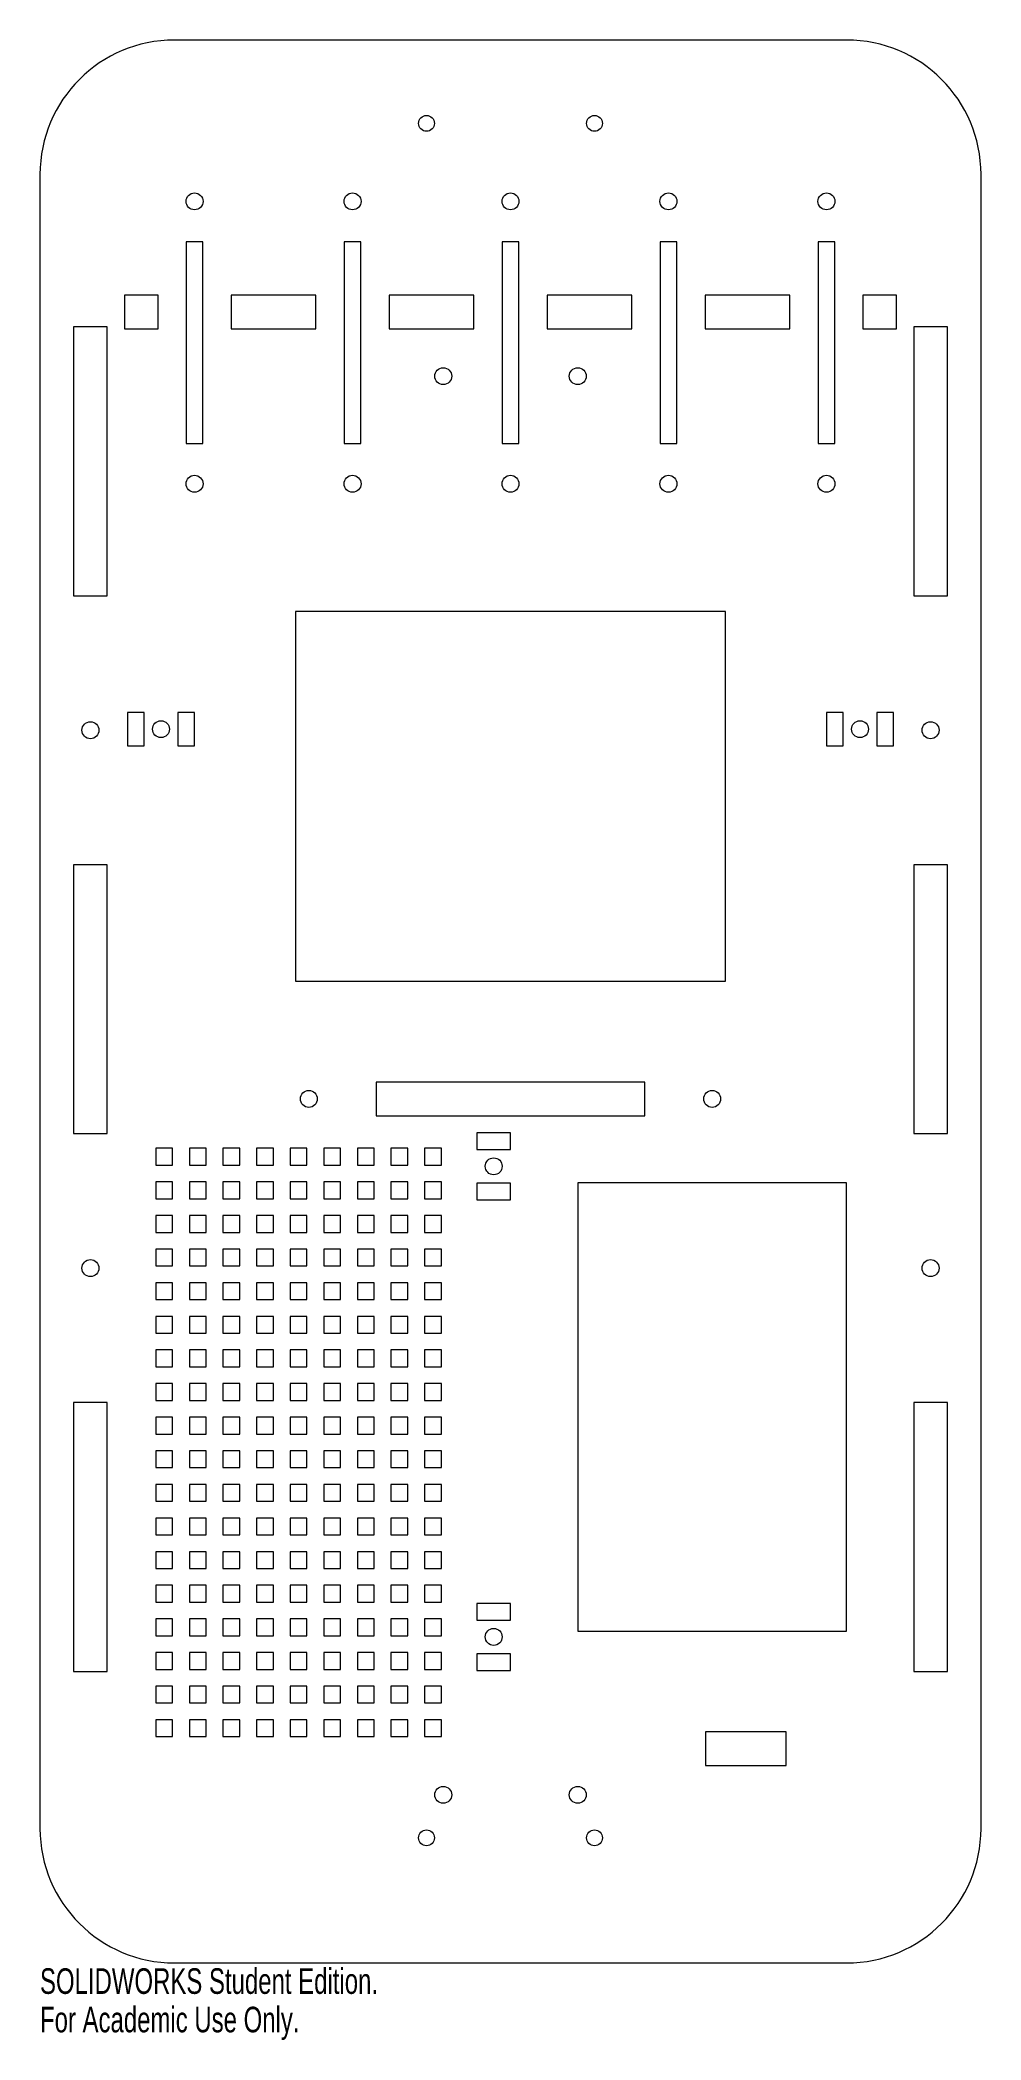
# Model space of a CAD drawing. Header units: inches. Extents: x -3.5 to 3.5, y -7.7 to 7.2.
import ezdxf

# ---------------------------------------------------------------- set-up
doc = ezdxf.new("R2010")
doc.units = ezdxf.units.IN
doc.header["$MEASUREMENT"] = 0
doc.styles.add('SLDTEXTSTYLE0', font='TXT', dxfattribs={"width": 0.7})

msp = doc.modelspace()

# ---------------------------------------------------------------- linework, layer by layer
at = {"color": 7, "linetype": 'Continuous', "lineweight": 15}
for p, q in [((2.5, 7.15), (-2.5, 7.15)), ((-3.5, 6.15), (-3.5, -6.15)), ((3.5, -6.15), (3.5, 6.15)), ((-2.413, 5.65), (-2.413, 4.15)), ((-2.288, 5.65), (-2.413, 5.65)), ((-2.288, 4.15), (-2.288, 5.65)), ((-1.238, 5.65), (-1.238, 4.15)), ((-1.113, 5.65), (-1.238, 5.65)), ((-1.113, 4.15), (-1.113, 5.65)), ((-0.063, 5.65), (-0.063, 4.15)), ((0.063, 5.65), (-0.063, 5.65)), ((0.063, 4.15), (0.063, 5.65)), ((1.113, 5.65), (1.113, 4.15)), ((1.238, 5.65), (1.113, 5.65)), ((1.238, 4.15), (1.238, 5.65)), ((2.288, 5.65), (2.288, 4.15)), ((2.413, 5.65), (2.288, 5.65)), ((2.413, 4.15), (2.413, 5.65)), ((-2.872, 5.252), (-2.872, 5.002)), ((-2.622, 5.252), (-2.872, 5.252)), ((-2.622, 5.002), (-2.622, 5.252)), ((-1.447, 5.252), (-2.078, 5.252)), ((-2.078, 5.252), (-2.078, 5.002)), ((-1.447, 5.002), (-1.447, 5.252)), ((-0.272, 5.252), (-0.903, 5.252)), ((-0.903, 5.252), (-0.903, 5.002)), ((-0.272, 5.002), (-0.272, 5.252)), ((0.903, 5.252), (0.272, 5.252)), ((0.272, 5.252), (0.272, 5.002)), ((0.903, 5.002), (0.903, 5.252)), ((1.447, 5.252), (1.447, 5.002)), ((2.078, 5.252), (1.447, 5.252)), ((2.078, 5.002), (2.078, 5.252)), ((2.622, 5.252), (2.622, 5.002)), ((2.872, 5.252), (2.622, 5.252)), ((2.872, 5.002), (2.872, 5.252)), ((-3.25, 5.017), (-3.25, 3.017)), ((-3, 5.017), (-3.25, 5.017)), ((-3, 3.017), (-3, 5.017)), ((-2.872, 5.002), (-2.622, 5.002)), ((-2.078, 5.002), (-1.447, 5.002)), ((-0.903, 5.002), (-0.272, 5.002)), ((0.272, 5.002), (0.903, 5.002)), ((1.447, 5.002), (2.078, 5.002)), ((2.622, 5.002), (2.872, 5.002)), ((3, 5.017), (3, 3.017)), ((3.25, 5.017), (3, 5.017)), ((3.25, 3.017), (3.25, 5.017)), ((-2.413, 4.15), (-2.288, 4.15)), ((-1.238, 4.15), (-1.113, 4.15)), ((-0.063, 4.15), (0.063, 4.15)), ((1.113, 4.15), (1.238, 4.15)), ((2.288, 4.15), (2.413, 4.15)), ((-3.25, 3.017), (-3, 3.017)), ((3, 3.017), (3.25, 3.017)), ((-1.6, 2.9), (-1.6, 0.15)), ((1.6, 2.9), (-1.6, 2.9)), ((1.6, 0.15), (1.6, 2.9)), ((-2.85, 2.15), (-2.85, 1.9)), ((-2.725, 2.15), (-2.85, 2.15)), ((-2.725, 1.9), (-2.725, 2.15)), ((-2.475, 2.15), (-2.475, 1.9)), ((-2.35, 2.15), (-2.475, 2.15)), ((-2.35, 1.9), (-2.35, 2.15)), ((2.475, 2.15), (2.35, 2.15)), ((2.35, 2.15), (2.35, 1.9)), ((2.475, 1.9), (2.475, 2.15)), ((2.85, 2.15), (2.725, 2.15)), ((2.725, 2.15), (2.725, 1.9)), ((2.85, 1.9), (2.85, 2.15)), ((-2.85, 1.9), (-2.725, 1.9)), ((-2.475, 1.9), (-2.35, 1.9)), ((2.35, 1.9), (2.475, 1.9)), ((2.725, 1.9), (2.85, 1.9)), ((-3.25, 1.017), (-3.25, -0.983)), ((-3, 1.017), (-3.25, 1.017)), ((-3, -0.983), (-3, 1.017)), ((3, 1.017), (3, -0.983)), ((3.25, 1.017), (3, 1.017)), ((3.25, -0.983), (3.25, 1.017)), ((-1.6, 0.15), (1.6, 0.15)), ((-1, -0.6), (-1, -0.85)), ((1, -0.6), (-1, -0.6)), ((1, -0.85), (1, -0.6)), ((-1, -0.85), (1, -0.85)), ((-3.25, -0.983), (-3, -0.983)), ((-0.25, -0.976), (-0.25, -1.101)), ((0, -0.976), (-0.25, -0.976)), ((0, -1.101), (0, -0.976)), ((3, -0.983), (3.25, -0.983)), ((-2.639, -1.092), (-2.639, -1.217)), ((-2.514, -1.092), (-2.639, -1.092)), ((-2.514, -1.217), (-2.514, -1.092)), ((-2.264, -1.092), (-2.389, -1.092)), ((-2.389, -1.092), (-2.389, -1.217)), ((-2.264, -1.217), (-2.264, -1.092)), ((-2.014, -1.092), (-2.139, -1.092)), ((-2.139, -1.092), (-2.139, -1.217)), ((-2.014, -1.217), (-2.014, -1.092)), ((-1.764, -1.092), (-1.889, -1.092)), ((-1.889, -1.092), (-1.889, -1.217)), ((-1.764, -1.217), (-1.764, -1.092)), ((-1.514, -1.092), (-1.639, -1.092)), ((-1.639, -1.092), (-1.639, -1.217)), ((-1.514, -1.217), (-1.514, -1.092)), ((-1.264, -1.092), (-1.389, -1.092)), ((-1.389, -1.092), (-1.389, -1.217)), ((-1.264, -1.217), (-1.264, -1.092)), ((-1.014, -1.092), (-1.139, -1.092)), ((-1.139, -1.092), (-1.139, -1.217)), ((-1.014, -1.217), (-1.014, -1.092)), ((-0.764, -1.092), (-0.889, -1.092)), ((-0.889, -1.092), (-0.889, -1.217)), ((-0.764, -1.217), (-0.764, -1.092)), ((-0.514, -1.092), (-0.639, -1.092)), ((-0.639, -1.092), (-0.639, -1.217)), ((-0.514, -1.217), (-0.514, -1.092)), ((-0.25, -1.101), (0, -1.101)), ((-2.639, -1.217), (-2.514, -1.217)), ((-2.389, -1.217), (-2.264, -1.217)), ((-2.139, -1.217), (-2.014, -1.217)), ((-1.889, -1.217), (-1.764, -1.217)), ((-1.639, -1.217), (-1.514, -1.217)), ((-1.389, -1.217), (-1.264, -1.217)), ((-1.139, -1.217), (-1.014, -1.217)), ((-0.889, -1.217), (-0.764, -1.217)), ((-0.639, -1.217), (-0.514, -1.217)), ((-2.514, -1.342), (-2.639, -1.342)), ((-2.639, -1.342), (-2.639, -1.467)), ((-2.639, -1.467), (-2.514, -1.467)), ((-2.514, -1.467), (-2.514, -1.342)), ((-2.264, -1.342), (-2.389, -1.342)), ((-2.389, -1.342), (-2.389, -1.467)), ((-2.389, -1.467), (-2.264, -1.467)), ((-2.264, -1.467), (-2.264, -1.342)), ((-2.014, -1.342), (-2.139, -1.342)), ((-2.139, -1.342), (-2.139, -1.467)), ((-2.139, -1.467), (-2.014, -1.467)), ((-2.014, -1.467), (-2.014, -1.342)), ((-1.764, -1.342), (-1.889, -1.342)), ((-1.889, -1.342), (-1.889, -1.467)), ((-1.889, -1.467), (-1.764, -1.467)), ((-1.764, -1.467), (-1.764, -1.342)), ((-1.514, -1.342), (-1.639, -1.342)), ((-1.639, -1.342), (-1.639, -1.467)), ((-1.639, -1.467), (-1.514, -1.467)), ((-1.514, -1.467), (-1.514, -1.342)), ((-1.264, -1.342), (-1.389, -1.342)), ((-1.389, -1.342), (-1.389, -1.467)), ((-1.389, -1.467), (-1.264, -1.467)), ((-1.264, -1.467), (-1.264, -1.342)), ((-1.014, -1.342), (-1.139, -1.342)), ((-1.139, -1.342), (-1.139, -1.467)), ((-1.139, -1.467), (-1.014, -1.467)), ((-1.014, -1.467), (-1.014, -1.342)), ((-0.764, -1.342), (-0.889, -1.342)), ((-0.889, -1.342), (-0.889, -1.467)), ((-0.889, -1.467), (-0.764, -1.467)), ((-0.764, -1.467), (-0.764, -1.342)), ((-0.514, -1.342), (-0.639, -1.342)), ((-0.639, -1.342), (-0.639, -1.467)), ((-0.639, -1.467), (-0.514, -1.467)), ((-0.514, -1.467), (-0.514, -1.342)), ((-0.25, -1.351), (-0.25, -1.476)), ((0, -1.351), (-0.25, -1.351)), ((-0.25, -1.476), (0, -1.476)), ((0, -1.476), (0, -1.351)), ((0.5, -1.35), (0.5, -4.682)), ((2.5, -1.35), (0.5, -1.35)), ((2.5, -4.682), (2.5, -1.35)), ((-2.514, -1.592), (-2.639, -1.592)), ((-2.639, -1.592), (-2.639, -1.717)), ((-2.514, -1.717), (-2.514, -1.592)), ((-2.264, -1.592), (-2.389, -1.592)), ((-2.389, -1.592), (-2.389, -1.717)), ((-2.264, -1.717), (-2.264, -1.592)), ((-2.014, -1.592), (-2.139, -1.592)), ((-2.139, -1.592), (-2.139, -1.717)), ((-2.014, -1.717), (-2.014, -1.592)), ((-1.764, -1.592), (-1.889, -1.592)), ((-1.889, -1.592), (-1.889, -1.717)), ((-1.764, -1.717), (-1.764, -1.592)), ((-1.514, -1.592), (-1.639, -1.592)), ((-1.639, -1.592), (-1.639, -1.717)), ((-1.514, -1.717), (-1.514, -1.592)), ((-1.264, -1.592), (-1.389, -1.592)), ((-1.389, -1.592), (-1.389, -1.717)), ((-1.264, -1.717), (-1.264, -1.592)), ((-1.014, -1.592), (-1.139, -1.592)), ((-1.139, -1.592), (-1.139, -1.717)), ((-1.014, -1.717), (-1.014, -1.592)), ((-0.764, -1.592), (-0.889, -1.592)), ((-0.889, -1.592), (-0.889, -1.717)), ((-0.764, -1.717), (-0.764, -1.592)), ((-0.514, -1.592), (-0.639, -1.592)), ((-0.639, -1.592), (-0.639, -1.717)), ((-0.514, -1.717), (-0.514, -1.592)), ((-2.639, -1.717), (-2.514, -1.717)), ((-2.389, -1.717), (-2.264, -1.717)), ((-2.139, -1.717), (-2.014, -1.717)), ((-1.889, -1.717), (-1.764, -1.717)), ((-1.639, -1.717), (-1.514, -1.717)), ((-1.389, -1.717), (-1.264, -1.717)), ((-1.139, -1.717), (-1.014, -1.717)), ((-0.889, -1.717), (-0.764, -1.717)), ((-0.639, -1.717), (-0.514, -1.717)), ((-2.514, -1.842), (-2.639, -1.842)), ((-2.639, -1.842), (-2.639, -1.967)), ((-2.514, -1.967), (-2.514, -1.842)), ((-2.264, -1.842), (-2.389, -1.842)), ((-2.389, -1.842), (-2.389, -1.967)), ((-2.264, -1.967), (-2.264, -1.842)), ((-2.014, -1.842), (-2.139, -1.842)), ((-2.139, -1.842), (-2.139, -1.967)), ((-2.014, -1.967), (-2.014, -1.842)), ((-1.764, -1.842), (-1.889, -1.842)), ((-1.889, -1.842), (-1.889, -1.967)), ((-1.764, -1.967), (-1.764, -1.842)), ((-1.514, -1.842), (-1.639, -1.842)), ((-1.639, -1.842), (-1.639, -1.967)), ((-1.514, -1.967), (-1.514, -1.842)), ((-1.264, -1.842), (-1.389, -1.842)), ((-1.389, -1.842), (-1.389, -1.967)), ((-1.264, -1.967), (-1.264, -1.842)), ((-1.014, -1.842), (-1.139, -1.842)), ((-1.139, -1.842), (-1.139, -1.967)), ((-1.014, -1.967), (-1.014, -1.842)), ((-0.764, -1.842), (-0.889, -1.842)), ((-0.889, -1.842), (-0.889, -1.967)), ((-0.764, -1.967), (-0.764, -1.842)), ((-0.514, -1.842), (-0.639, -1.842)), ((-0.639, -1.842), (-0.639, -1.967)), ((-0.514, -1.967), (-0.514, -1.842)), ((-2.639, -1.967), (-2.514, -1.967)), ((-2.389, -1.967), (-2.264, -1.967)), ((-2.139, -1.967), (-2.014, -1.967)), ((-1.889, -1.967), (-1.764, -1.967)), ((-1.639, -1.967), (-1.514, -1.967)), ((-1.389, -1.967), (-1.264, -1.967)), ((-1.139, -1.967), (-1.014, -1.967)), ((-0.889, -1.967), (-0.764, -1.967)), ((-0.639, -1.967), (-0.514, -1.967)), ((-2.514, -2.092), (-2.639, -2.092)), ((-2.639, -2.092), (-2.639, -2.217)), ((-2.639, -2.217), (-2.514, -2.217)), ((-2.514, -2.217), (-2.514, -2.092)), ((-2.264, -2.092), (-2.389, -2.092)), ((-2.389, -2.092), (-2.389, -2.217)), ((-2.389, -2.217), (-2.264, -2.217)), ((-2.264, -2.217), (-2.264, -2.092)), ((-2.014, -2.092), (-2.139, -2.092)), ((-2.139, -2.092), (-2.139, -2.217)), ((-2.139, -2.217), (-2.014, -2.217)), ((-2.014, -2.217), (-2.014, -2.092)), ((-1.764, -2.092), (-1.889, -2.092)), ((-1.889, -2.092), (-1.889, -2.217)), ((-1.889, -2.217), (-1.764, -2.217)), ((-1.764, -2.217), (-1.764, -2.092)), ((-1.514, -2.092), (-1.639, -2.092)), ((-1.639, -2.092), (-1.639, -2.217)), ((-1.639, -2.217), (-1.514, -2.217)), ((-1.514, -2.217), (-1.514, -2.092)), ((-1.264, -2.092), (-1.389, -2.092)), ((-1.389, -2.092), (-1.389, -2.217)), ((-1.389, -2.217), (-1.264, -2.217)), ((-1.264, -2.217), (-1.264, -2.092)), ((-1.014, -2.092), (-1.139, -2.092)), ((-1.139, -2.092), (-1.139, -2.217)), ((-1.139, -2.217), (-1.014, -2.217)), ((-1.014, -2.217), (-1.014, -2.092)), ((-0.764, -2.092), (-0.889, -2.092)), ((-0.889, -2.092), (-0.889, -2.217)), ((-0.889, -2.217), (-0.764, -2.217)), ((-0.764, -2.217), (-0.764, -2.092)), ((-0.514, -2.092), (-0.639, -2.092)), ((-0.639, -2.092), (-0.639, -2.217)), ((-0.639, -2.217), (-0.514, -2.217)), ((-0.514, -2.217), (-0.514, -2.092)), ((-2.514, -2.342), (-2.639, -2.342)), ((-2.639, -2.342), (-2.639, -2.467)), ((-2.514, -2.467), (-2.514, -2.342)), ((-2.264, -2.342), (-2.389, -2.342)), ((-2.389, -2.342), (-2.389, -2.467)), ((-2.264, -2.467), (-2.264, -2.342)), ((-2.014, -2.342), (-2.139, -2.342)), ((-2.139, -2.342), (-2.139, -2.467)), ((-2.014, -2.467), (-2.014, -2.342)), ((-1.764, -2.342), (-1.889, -2.342)), ((-1.889, -2.342), (-1.889, -2.467)), ((-1.764, -2.467), (-1.764, -2.342)), ((-1.514, -2.342), (-1.639, -2.342)), ((-1.639, -2.342), (-1.639, -2.467)), ((-1.514, -2.467), (-1.514, -2.342)), ((-1.264, -2.342), (-1.389, -2.342)), ((-1.389, -2.342), (-1.389, -2.467)), ((-1.264, -2.467), (-1.264, -2.342)), ((-1.014, -2.342), (-1.139, -2.342)), ((-1.139, -2.342), (-1.139, -2.467)), ((-1.014, -2.467), (-1.014, -2.342)), ((-0.764, -2.342), (-0.889, -2.342)), ((-0.889, -2.342), (-0.889, -2.467)), ((-0.764, -2.467), (-0.764, -2.342)), ((-0.514, -2.342), (-0.639, -2.342)), ((-0.639, -2.342), (-0.639, -2.467)), ((-0.514, -2.467), (-0.514, -2.342)), ((-2.639, -2.467), (-2.514, -2.467)), ((-2.389, -2.467), (-2.264, -2.467)), ((-2.139, -2.467), (-2.014, -2.467)), ((-1.889, -2.467), (-1.764, -2.467)), ((-1.639, -2.467), (-1.514, -2.467)), ((-1.389, -2.467), (-1.264, -2.467)), ((-1.139, -2.467), (-1.014, -2.467)), ((-0.889, -2.467), (-0.764, -2.467)), ((-0.639, -2.467), (-0.514, -2.467)), ((-2.514, -2.592), (-2.639, -2.592)), ((-2.639, -2.592), (-2.639, -2.717)), ((-2.514, -2.717), (-2.514, -2.592)), ((-2.264, -2.592), (-2.389, -2.592)), ((-2.389, -2.592), (-2.389, -2.717)), ((-2.264, -2.717), (-2.264, -2.592)), ((-2.014, -2.592), (-2.139, -2.592)), ((-2.139, -2.592), (-2.139, -2.717)), ((-2.014, -2.717), (-2.014, -2.592)), ((-1.764, -2.592), (-1.889, -2.592)), ((-1.889, -2.592), (-1.889, -2.717)), ((-1.764, -2.717), (-1.764, -2.592)), ((-1.514, -2.592), (-1.639, -2.592)), ((-1.639, -2.592), (-1.639, -2.717)), ((-1.514, -2.717), (-1.514, -2.592)), ((-1.264, -2.592), (-1.389, -2.592)), ((-1.389, -2.592), (-1.389, -2.717)), ((-1.264, -2.717), (-1.264, -2.592)), ((-1.014, -2.592), (-1.139, -2.592)), ((-1.139, -2.592), (-1.139, -2.717)), ((-1.014, -2.717), (-1.014, -2.592)), ((-0.764, -2.592), (-0.889, -2.592)), ((-0.889, -2.592), (-0.889, -2.717)), ((-0.764, -2.717), (-0.764, -2.592)), ((-0.514, -2.592), (-0.639, -2.592)), ((-0.639, -2.592), (-0.639, -2.717)), ((-0.514, -2.717), (-0.514, -2.592)), ((-2.639, -2.717), (-2.514, -2.717)), ((-2.389, -2.717), (-2.264, -2.717)), ((-2.139, -2.717), (-2.014, -2.717)), ((-1.889, -2.717), (-1.764, -2.717)), ((-1.639, -2.717), (-1.514, -2.717)), ((-1.389, -2.717), (-1.264, -2.717)), ((-1.139, -2.717), (-1.014, -2.717)), ((-0.889, -2.717), (-0.764, -2.717)), ((-0.639, -2.717), (-0.514, -2.717)), ((-2.514, -2.842), (-2.639, -2.842)), ((-2.639, -2.842), (-2.639, -2.967)), ((-2.639, -2.967), (-2.514, -2.967)), ((-2.514, -2.967), (-2.514, -2.842)), ((-2.264, -2.842), (-2.389, -2.842)), ((-2.389, -2.842), (-2.389, -2.967)), ((-2.389, -2.967), (-2.264, -2.967)), ((-2.264, -2.967), (-2.264, -2.842)), ((-2.014, -2.842), (-2.139, -2.842)), ((-2.139, -2.842), (-2.139, -2.967)), ((-2.139, -2.967), (-2.014, -2.967)), ((-2.014, -2.967), (-2.014, -2.842)), ((-1.764, -2.842), (-1.889, -2.842)), ((-1.889, -2.842), (-1.889, -2.967)), ((-1.889, -2.967), (-1.764, -2.967)), ((-1.764, -2.967), (-1.764, -2.842)), ((-1.514, -2.842), (-1.639, -2.842)), ((-1.639, -2.842), (-1.639, -2.967)), ((-1.639, -2.967), (-1.514, -2.967)), ((-1.514, -2.967), (-1.514, -2.842)), ((-1.264, -2.842), (-1.389, -2.842)), ((-1.389, -2.842), (-1.389, -2.967)), ((-1.389, -2.967), (-1.264, -2.967)), ((-1.264, -2.967), (-1.264, -2.842)), ((-1.014, -2.842), (-1.139, -2.842)), ((-1.139, -2.842), (-1.139, -2.967)), ((-1.139, -2.967), (-1.014, -2.967)), ((-1.014, -2.967), (-1.014, -2.842)), ((-0.764, -2.842), (-0.889, -2.842)), ((-0.889, -2.842), (-0.889, -2.967)), ((-0.889, -2.967), (-0.764, -2.967)), ((-0.764, -2.967), (-0.764, -2.842)), ((-0.514, -2.842), (-0.639, -2.842)), ((-0.639, -2.842), (-0.639, -2.967)), ((-0.639, -2.967), (-0.514, -2.967)), ((-0.514, -2.967), (-0.514, -2.842)), ((-3.25, -2.983), (-3.25, -4.983)), ((-3, -2.983), (-3.25, -2.983)), ((-3, -4.983), (-3, -2.983)), ((-2.514, -3.092), (-2.639, -3.092)), ((-2.639, -3.092), (-2.639, -3.217)), ((-2.514, -3.217), (-2.514, -3.092)), ((-2.264, -3.092), (-2.389, -3.092)), ((-2.389, -3.092), (-2.389, -3.217)), ((-2.264, -3.217), (-2.264, -3.092)), ((-2.014, -3.092), (-2.139, -3.092)), ((-2.139, -3.092), (-2.139, -3.217)), ((-2.014, -3.217), (-2.014, -3.092)), ((-1.764, -3.092), (-1.889, -3.092)), ((-1.889, -3.092), (-1.889, -3.217)), ((-1.764, -3.217), (-1.764, -3.092)), ((-1.514, -3.092), (-1.639, -3.092)), ((-1.639, -3.092), (-1.639, -3.217)), ((-1.514, -3.217), (-1.514, -3.092)), ((-1.264, -3.092), (-1.389, -3.092)), ((-1.389, -3.092), (-1.389, -3.217)), ((-1.264, -3.217), (-1.264, -3.092)), ((-1.014, -3.092), (-1.139, -3.092)), ((-1.139, -3.092), (-1.139, -3.217)), ((-1.014, -3.217), (-1.014, -3.092)), ((-0.764, -3.092), (-0.889, -3.092)), ((-0.889, -3.092), (-0.889, -3.217)), ((-0.764, -3.217), (-0.764, -3.092)), ((-0.514, -3.092), (-0.639, -3.092)), ((-0.639, -3.092), (-0.639, -3.217)), ((-0.514, -3.217), (-0.514, -3.092)), ((3, -2.983), (3, -4.983)), ((3.25, -2.983), (3, -2.983)), ((3.25, -4.983), (3.25, -2.983)), ((-2.639, -3.217), (-2.514, -3.217)), ((-2.389, -3.217), (-2.264, -3.217)), ((-2.139, -3.217), (-2.014, -3.217)), ((-1.889, -3.217), (-1.764, -3.217)), ((-1.639, -3.217), (-1.514, -3.217)), ((-1.389, -3.217), (-1.264, -3.217)), ((-1.139, -3.217), (-1.014, -3.217)), ((-0.889, -3.217), (-0.764, -3.217)), ((-0.639, -3.217), (-0.514, -3.217)), ((-2.514, -3.342), (-2.639, -3.342)), ((-2.639, -3.342), (-2.639, -3.467)), ((-2.514, -3.467), (-2.514, -3.342)), ((-2.264, -3.342), (-2.389, -3.342)), ((-2.389, -3.342), (-2.389, -3.467)), ((-2.264, -3.467), (-2.264, -3.342)), ((-2.014, -3.342), (-2.139, -3.342)), ((-2.139, -3.342), (-2.139, -3.467)), ((-2.014, -3.467), (-2.014, -3.342)), ((-1.764, -3.342), (-1.889, -3.342)), ((-1.889, -3.342), (-1.889, -3.467)), ((-1.764, -3.467), (-1.764, -3.342)), ((-1.514, -3.342), (-1.639, -3.342)), ((-1.639, -3.342), (-1.639, -3.467)), ((-1.514, -3.467), (-1.514, -3.342)), ((-1.264, -3.342), (-1.389, -3.342)), ((-1.389, -3.342), (-1.389, -3.467)), ((-1.264, -3.467), (-1.264, -3.342)), ((-1.014, -3.342), (-1.139, -3.342)), ((-1.139, -3.342), (-1.139, -3.467)), ((-1.014, -3.467), (-1.014, -3.342)), ((-0.764, -3.342), (-0.889, -3.342)), ((-0.889, -3.342), (-0.889, -3.467)), ((-0.764, -3.467), (-0.764, -3.342)), ((-0.514, -3.342), (-0.639, -3.342)), ((-0.639, -3.342), (-0.639, -3.467)), ((-0.514, -3.467), (-0.514, -3.342)), ((-2.639, -3.467), (-2.514, -3.467)), ((-2.389, -3.467), (-2.264, -3.467)), ((-2.139, -3.467), (-2.014, -3.467)), ((-1.889, -3.467), (-1.764, -3.467)), ((-1.639, -3.467), (-1.514, -3.467)), ((-1.389, -3.467), (-1.264, -3.467)), ((-1.139, -3.467), (-1.014, -3.467)), ((-0.889, -3.467), (-0.764, -3.467)), ((-0.639, -3.467), (-0.514, -3.467)), ((-2.514, -3.592), (-2.639, -3.592)), ((-2.639, -3.592), (-2.639, -3.717)), ((-2.639, -3.717), (-2.514, -3.717)), ((-2.514, -3.717), (-2.514, -3.592)), ((-2.264, -3.592), (-2.389, -3.592)), ((-2.389, -3.592), (-2.389, -3.717)), ((-2.389, -3.717), (-2.264, -3.717)), ((-2.264, -3.717), (-2.264, -3.592)), ((-2.014, -3.592), (-2.139, -3.592)), ((-2.139, -3.592), (-2.139, -3.717)), ((-2.139, -3.717), (-2.014, -3.717)), ((-2.014, -3.717), (-2.014, -3.592)), ((-1.764, -3.592), (-1.889, -3.592)), ((-1.889, -3.592), (-1.889, -3.717)), ((-1.889, -3.717), (-1.764, -3.717)), ((-1.764, -3.717), (-1.764, -3.592)), ((-1.514, -3.592), (-1.639, -3.592)), ((-1.639, -3.592), (-1.639, -3.717)), ((-1.639, -3.717), (-1.514, -3.717)), ((-1.514, -3.717), (-1.514, -3.592)), ((-1.264, -3.592), (-1.389, -3.592)), ((-1.389, -3.592), (-1.389, -3.717)), ((-1.389, -3.717), (-1.264, -3.717)), ((-1.264, -3.717), (-1.264, -3.592)), ((-1.014, -3.592), (-1.139, -3.592)), ((-1.139, -3.592), (-1.139, -3.717)), ((-1.139, -3.717), (-1.014, -3.717)), ((-1.014, -3.717), (-1.014, -3.592)), ((-0.764, -3.592), (-0.889, -3.592)), ((-0.889, -3.592), (-0.889, -3.717)), ((-0.889, -3.717), (-0.764, -3.717)), ((-0.764, -3.717), (-0.764, -3.592)), ((-0.514, -3.592), (-0.639, -3.592)), ((-0.639, -3.592), (-0.639, -3.717)), ((-0.639, -3.717), (-0.514, -3.717)), ((-0.514, -3.717), (-0.514, -3.592)), ((-2.514, -3.842), (-2.639, -3.842)), ((-2.639, -3.842), (-2.639, -3.967)), ((-2.514, -3.967), (-2.514, -3.842)), ((-2.264, -3.842), (-2.389, -3.842)), ((-2.389, -3.842), (-2.389, -3.967)), ((-2.264, -3.967), (-2.264, -3.842)), ((-2.014, -3.842), (-2.139, -3.842)), ((-2.139, -3.842), (-2.139, -3.967)), ((-2.014, -3.967), (-2.014, -3.842)), ((-1.764, -3.842), (-1.889, -3.842)), ((-1.889, -3.842), (-1.889, -3.967)), ((-1.764, -3.967), (-1.764, -3.842)), ((-1.514, -3.842), (-1.639, -3.842)), ((-1.639, -3.842), (-1.639, -3.967)), ((-1.514, -3.967), (-1.514, -3.842)), ((-1.264, -3.842), (-1.389, -3.842)), ((-1.389, -3.842), (-1.389, -3.967)), ((-1.264, -3.967), (-1.264, -3.842)), ((-1.014, -3.842), (-1.139, -3.842)), ((-1.139, -3.842), (-1.139, -3.967)), ((-1.014, -3.967), (-1.014, -3.842)), ((-0.764, -3.842), (-0.889, -3.842)), ((-0.889, -3.842), (-0.889, -3.967)), ((-0.764, -3.967), (-0.764, -3.842)), ((-0.514, -3.842), (-0.639, -3.842)), ((-0.639, -3.842), (-0.639, -3.967)), ((-0.514, -3.967), (-0.514, -3.842)), ((-2.639, -3.967), (-2.514, -3.967)), ((-2.389, -3.967), (-2.264, -3.967)), ((-2.139, -3.967), (-2.014, -3.967)), ((-1.889, -3.967), (-1.764, -3.967)), ((-1.639, -3.967), (-1.514, -3.967)), ((-1.389, -3.967), (-1.264, -3.967)), ((-1.139, -3.967), (-1.014, -3.967)), ((-0.889, -3.967), (-0.764, -3.967)), ((-0.639, -3.967), (-0.514, -3.967)), ((-2.514, -4.092), (-2.639, -4.092)), ((-2.639, -4.092), (-2.639, -4.217)), ((-2.514, -4.217), (-2.514, -4.092)), ((-2.264, -4.092), (-2.389, -4.092)), ((-2.389, -4.092), (-2.389, -4.217)), ((-2.264, -4.217), (-2.264, -4.092)), ((-2.014, -4.092), (-2.139, -4.092)), ((-2.139, -4.092), (-2.139, -4.217)), ((-2.014, -4.217), (-2.014, -4.092)), ((-1.764, -4.092), (-1.889, -4.092)), ((-1.889, -4.092), (-1.889, -4.217)), ((-1.764, -4.217), (-1.764, -4.092)), ((-1.514, -4.092), (-1.639, -4.092)), ((-1.639, -4.092), (-1.639, -4.217)), ((-1.514, -4.217), (-1.514, -4.092)), ((-1.264, -4.092), (-1.389, -4.092)), ((-1.389, -4.092), (-1.389, -4.217)), ((-1.264, -4.217), (-1.264, -4.092)), ((-1.014, -4.092), (-1.139, -4.092)), ((-1.139, -4.092), (-1.139, -4.217)), ((-1.014, -4.217), (-1.014, -4.092)), ((-0.764, -4.092), (-0.889, -4.092)), ((-0.889, -4.092), (-0.889, -4.217)), ((-0.764, -4.217), (-0.764, -4.092)), ((-0.514, -4.092), (-0.639, -4.092)), ((-0.639, -4.092), (-0.639, -4.217)), ((-0.514, -4.217), (-0.514, -4.092)), ((-2.639, -4.217), (-2.514, -4.217)), ((-2.389, -4.217), (-2.264, -4.217)), ((-2.139, -4.217), (-2.014, -4.217)), ((-1.889, -4.217), (-1.764, -4.217)), ((-1.639, -4.217), (-1.514, -4.217)), ((-1.389, -4.217), (-1.264, -4.217)), ((-1.139, -4.217), (-1.014, -4.217)), ((-0.889, -4.217), (-0.764, -4.217)), ((-0.639, -4.217), (-0.514, -4.217)), ((-2.514, -4.342), (-2.639, -4.342)), ((-2.639, -4.342), (-2.639, -4.467)), ((-2.514, -4.467), (-2.514, -4.342)), ((-2.264, -4.342), (-2.389, -4.342)), ((-2.389, -4.342), (-2.389, -4.467)), ((-2.264, -4.467), (-2.264, -4.342)), ((-2.014, -4.342), (-2.139, -4.342)), ((-2.139, -4.342), (-2.139, -4.467)), ((-2.014, -4.467), (-2.014, -4.342)), ((-1.764, -4.342), (-1.889, -4.342)), ((-1.889, -4.342), (-1.889, -4.467)), ((-1.764, -4.467), (-1.764, -4.342)), ((-1.514, -4.342), (-1.639, -4.342)), ((-1.639, -4.342), (-1.639, -4.467)), ((-1.514, -4.467), (-1.514, -4.342)), ((-1.264, -4.342), (-1.389, -4.342)), ((-1.389, -4.342), (-1.389, -4.467)), ((-1.264, -4.467), (-1.264, -4.342)), ((-1.014, -4.342), (-1.139, -4.342)), ((-1.139, -4.342), (-1.139, -4.467)), ((-1.014, -4.467), (-1.014, -4.342)), ((-0.764, -4.342), (-0.889, -4.342)), ((-0.889, -4.342), (-0.889, -4.467)), ((-0.764, -4.467), (-0.764, -4.342)), ((-0.514, -4.342), (-0.639, -4.342)), ((-0.639, -4.342), (-0.639, -4.467)), ((-0.514, -4.467), (-0.514, -4.342)), ((-2.639, -4.467), (-2.514, -4.467)), ((-2.514, -4.592), (-2.639, -4.592)), ((-2.639, -4.592), (-2.639, -4.717)), ((-2.514, -4.717), (-2.514, -4.592)), ((-2.389, -4.467), (-2.264, -4.467)), ((-2.264, -4.592), (-2.389, -4.592)), ((-2.389, -4.592), (-2.389, -4.717)), ((-2.264, -4.717), (-2.264, -4.592)), ((-2.139, -4.467), (-2.014, -4.467)), ((-2.014, -4.592), (-2.139, -4.592)), ((-2.139, -4.592), (-2.139, -4.717)), ((-2.014, -4.717), (-2.014, -4.592)), ((-1.889, -4.467), (-1.764, -4.467)), ((-1.764, -4.592), (-1.889, -4.592)), ((-1.889, -4.592), (-1.889, -4.717)), ((-1.764, -4.717), (-1.764, -4.592)), ((-1.639, -4.467), (-1.514, -4.467)), ((-1.514, -4.592), (-1.639, -4.592)), ((-1.639, -4.592), (-1.639, -4.717)), ((-1.514, -4.717), (-1.514, -4.592)), ((-1.389, -4.467), (-1.264, -4.467)), ((-1.264, -4.592), (-1.389, -4.592)), ((-1.389, -4.592), (-1.389, -4.717)), ((-1.264, -4.717), (-1.264, -4.592)), ((-1.139, -4.467), (-1.014, -4.467)), ((-1.014, -4.592), (-1.139, -4.592)), ((-1.139, -4.592), (-1.139, -4.717)), ((-1.014, -4.717), (-1.014, -4.592)), ((-0.889, -4.467), (-0.764, -4.467)), ((-0.764, -4.592), (-0.889, -4.592)), ((-0.889, -4.592), (-0.889, -4.717)), ((-0.764, -4.717), (-0.764, -4.592)), ((-0.639, -4.467), (-0.514, -4.467)), ((-0.514, -4.592), (-0.639, -4.592)), ((-0.639, -4.592), (-0.639, -4.717)), ((-0.514, -4.717), (-0.514, -4.592)), ((-0.25, -4.476), (-0.25, -4.601)), ((0, -4.476), (-0.25, -4.476)), ((-0.25, -4.601), (0, -4.601)), ((0, -4.601), (0, -4.476)), ((-2.639, -4.717), (-2.514, -4.717)), ((-2.389, -4.717), (-2.264, -4.717)), ((-2.139, -4.717), (-2.014, -4.717)), ((-1.889, -4.717), (-1.764, -4.717)), ((-1.639, -4.717), (-1.514, -4.717)), ((-1.389, -4.717), (-1.264, -4.717)), ((-1.139, -4.717), (-1.014, -4.717)), ((-0.889, -4.717), (-0.764, -4.717)), ((-0.639, -4.717), (-0.514, -4.717)), ((0.5, -4.682), (2.5, -4.682)), ((-2.514, -4.842), (-2.639, -4.842)), ((-2.639, -4.842), (-2.639, -4.967)), ((-2.514, -4.967), (-2.514, -4.842)), ((-2.264, -4.842), (-2.389, -4.842)), ((-2.389, -4.842), (-2.389, -4.967)), ((-2.264, -4.967), (-2.264, -4.842)), ((-2.014, -4.842), (-2.139, -4.842)), ((-2.139, -4.842), (-2.139, -4.967)), ((-2.014, -4.967), (-2.014, -4.842)), ((-1.764, -4.842), (-1.889, -4.842)), ((-1.889, -4.842), (-1.889, -4.967)), ((-1.764, -4.967), (-1.764, -4.842)), ((-1.514, -4.842), (-1.639, -4.842)), ((-1.639, -4.842), (-1.639, -4.967)), ((-1.514, -4.967), (-1.514, -4.842)), ((-1.264, -4.842), (-1.389, -4.842)), ((-1.389, -4.842), (-1.389, -4.967)), ((-1.264, -4.967), (-1.264, -4.842)), ((-1.014, -4.842), (-1.139, -4.842)), ((-1.139, -4.842), (-1.139, -4.967)), ((-1.014, -4.967), (-1.014, -4.842)), ((-0.764, -4.842), (-0.889, -4.842)), ((-0.889, -4.842), (-0.889, -4.967)), ((-0.764, -4.967), (-0.764, -4.842)), ((-0.514, -4.842), (-0.639, -4.842)), ((-0.639, -4.842), (-0.639, -4.967)), ((-0.514, -4.967), (-0.514, -4.842)), ((-0.25, -4.851), (-0.25, -4.976)), ((0, -4.851), (-0.25, -4.851)), ((0, -4.976), (0, -4.851)), ((-3.25, -4.983), (-3, -4.983)), ((-2.639, -4.967), (-2.514, -4.967)), ((-2.389, -4.967), (-2.264, -4.967)), ((-2.139, -4.967), (-2.014, -4.967)), ((-1.889, -4.967), (-1.764, -4.967)), ((-1.639, -4.967), (-1.514, -4.967)), ((-1.389, -4.967), (-1.264, -4.967)), ((-1.139, -4.967), (-1.014, -4.967)), ((-0.889, -4.967), (-0.764, -4.967)), ((-0.639, -4.967), (-0.514, -4.967)), ((-0.25, -4.976), (0, -4.976)), ((3, -4.983), (3.25, -4.983)), ((-2.514, -5.092), (-2.639, -5.092)), ((-2.639, -5.092), (-2.639, -5.217)), ((-2.514, -5.217), (-2.514, -5.092)), ((-2.264, -5.092), (-2.389, -5.092)), ((-2.389, -5.092), (-2.389, -5.217)), ((-2.264, -5.217), (-2.264, -5.092)), ((-2.014, -5.092), (-2.139, -5.092)), ((-2.139, -5.092), (-2.139, -5.217)), ((-2.014, -5.217), (-2.014, -5.092)), ((-1.764, -5.092), (-1.889, -5.092)), ((-1.889, -5.092), (-1.889, -5.217)), ((-1.764, -5.217), (-1.764, -5.092)), ((-1.514, -5.092), (-1.639, -5.092)), ((-1.639, -5.092), (-1.639, -5.217)), ((-1.514, -5.217), (-1.514, -5.092)), ((-1.264, -5.092), (-1.389, -5.092)), ((-1.389, -5.092), (-1.389, -5.217)), ((-1.264, -5.217), (-1.264, -5.092)), ((-1.014, -5.092), (-1.139, -5.092)), ((-1.139, -5.092), (-1.139, -5.217)), ((-1.014, -5.217), (-1.014, -5.092)), ((-0.764, -5.092), (-0.889, -5.092)), ((-0.889, -5.092), (-0.889, -5.217)), ((-0.764, -5.217), (-0.764, -5.092)), ((-0.514, -5.092), (-0.639, -5.092)), ((-0.639, -5.092), (-0.639, -5.217)), ((-0.514, -5.217), (-0.514, -5.092)), ((-2.639, -5.217), (-2.514, -5.217)), ((-2.514, -5.342), (-2.639, -5.342)), ((-2.639, -5.342), (-2.639, -5.467)), ((-2.514, -5.467), (-2.514, -5.342)), ((-2.389, -5.217), (-2.264, -5.217)), ((-2.264, -5.342), (-2.389, -5.342)), ((-2.389, -5.342), (-2.389, -5.467)), ((-2.264, -5.467), (-2.264, -5.342)), ((-2.139, -5.217), (-2.014, -5.217)), ((-2.014, -5.342), (-2.139, -5.342)), ((-2.139, -5.342), (-2.139, -5.467)), ((-2.014, -5.467), (-2.014, -5.342)), ((-1.889, -5.217), (-1.764, -5.217)), ((-1.764, -5.342), (-1.889, -5.342)), ((-1.889, -5.342), (-1.889, -5.467)), ((-1.764, -5.467), (-1.764, -5.342)), ((-1.639, -5.217), (-1.514, -5.217)), ((-1.514, -5.342), (-1.639, -5.342)), ((-1.639, -5.342), (-1.639, -5.467)), ((-1.514, -5.467), (-1.514, -5.342)), ((-1.389, -5.217), (-1.264, -5.217)), ((-1.264, -5.342), (-1.389, -5.342)), ((-1.389, -5.342), (-1.389, -5.467)), ((-1.264, -5.467), (-1.264, -5.342)), ((-1.139, -5.217), (-1.014, -5.217)), ((-1.014, -5.342), (-1.139, -5.342)), ((-1.139, -5.342), (-1.139, -5.467)), ((-1.014, -5.467), (-1.014, -5.342)), ((-0.889, -5.217), (-0.764, -5.217)), ((-0.764, -5.342), (-0.889, -5.342)), ((-0.889, -5.342), (-0.889, -5.467)), ((-0.764, -5.467), (-0.764, -5.342)), ((-0.639, -5.217), (-0.514, -5.217)), ((-0.514, -5.342), (-0.639, -5.342)), ((-0.639, -5.342), (-0.639, -5.467)), ((-0.514, -5.467), (-0.514, -5.342)), ((-2.639, -5.467), (-2.514, -5.467)), ((-2.389, -5.467), (-2.264, -5.467)), ((-2.139, -5.467), (-2.014, -5.467)), ((-1.889, -5.467), (-1.764, -5.467)), ((-1.639, -5.467), (-1.514, -5.467)), ((-1.389, -5.467), (-1.264, -5.467)), ((-1.139, -5.467), (-1.014, -5.467)), ((-0.889, -5.467), (-0.764, -5.467)), ((-0.639, -5.467), (-0.514, -5.467)), ((1.45, -5.432), (1.45, -5.682)), ((2.05, -5.432), (1.45, -5.432)), ((2.05, -5.682), (2.05, -5.432)), ((1.45, -5.682), (2.05, -5.682)), ((-2.5, -7.15), (2.5, -7.15))]:
    msp.add_line(p, q, dxfattribs=at)
for centre, radius in [((-0.625, 6.53), 0.0591), ((0.625, 6.53), 0.0591), ((-2.35, 5.95), 0.063), ((-1.175, 5.95), 0.063), ((0, 5.95), 0.063), ((1.175, 5.95), 0.063), ((2.35, 5.95), 0.063), ((-0.5, 4.65), 0.063), ((0.5, 4.65), 0.063), ((-2.35, 3.85), 0.063), ((-1.175, 3.85), 0.063), ((0, 3.85), 0.063), ((1.175, 3.85), 0.063), ((2.35, 3.85), 0.063), ((-2.6, 2.025), 0.063), ((2.6, 2.025), 0.063), ((-3.125, 2.017), 0.063), ((3.125, 2.017), 0.063), ((-1.5, -0.725), 0.063), ((1.5, -0.725), 0.063), ((-0.125, -1.226), 0.063), ((-3.125, -1.983), 0.063), ((3.125, -1.983), 0.063), ((-0.125, -4.726), 0.063), ((-0.5, -5.9), 0.063), ((0.5, -5.9), 0.063), ((-0.625, -6.22), 0.0591), ((0.625, -6.22), 0.0591)]:
    msp.add_circle(centre, radius, dxfattribs=at)
for centre, start, end in [((-2.5, 6.15), 90, 180), ((2.5, 6.15), 0, 90), ((-2.5, -6.15), 180, 270), ((2.5, -6.15), 270, 0)]:
    msp.add_arc(centre, 1, start, end, dxfattribs=at)

# ---------------------------------------------------------------- texts
at = {"color": 7, "linetype": 'Continuous', "char_height": 0.1903, "attachment_point": 1, "style": 'SLDTEXTSTYLE0'}
for s, insert in [('SOLIDWORKS Student Edition.', (-3.5, -7.19)), ('For Academic Use Only.', (-3.5, -7.476))]:
    msp.add_mtext(s, dxfattribs=dict(at, insert=insert))

doc.saveas('drawing.dxf')
